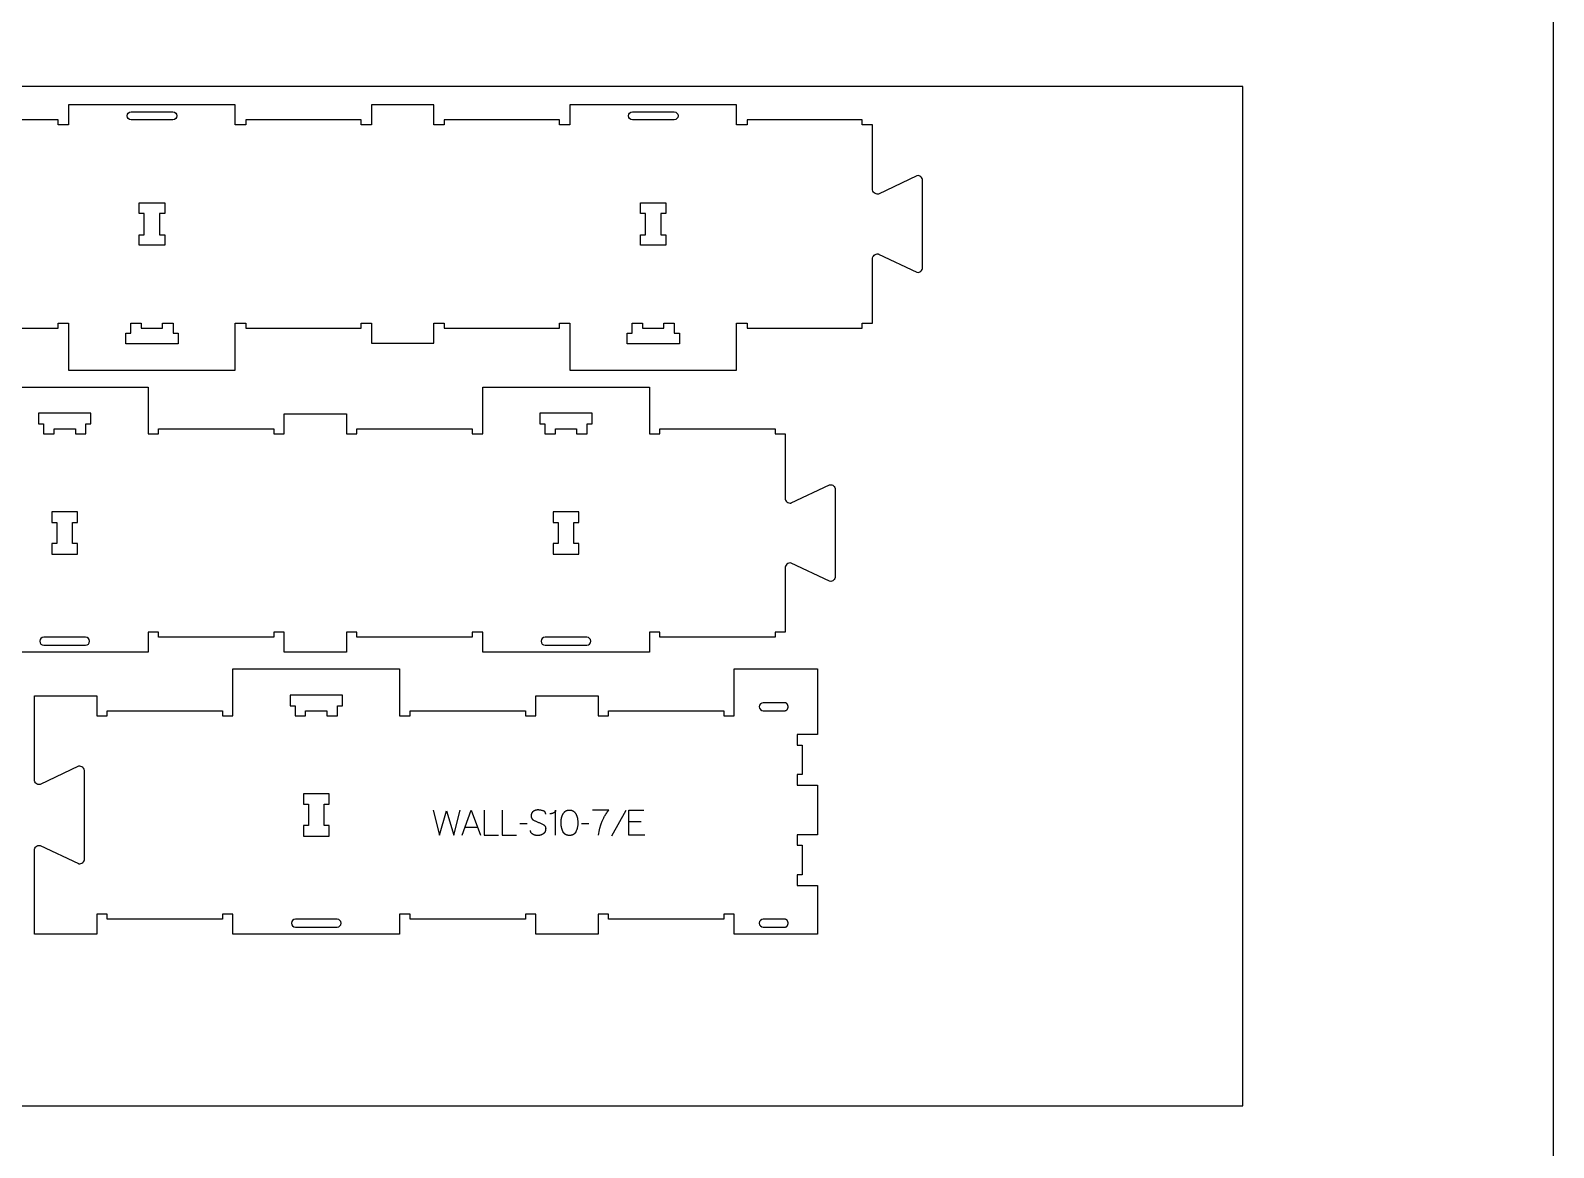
# Model space of a CAD drawing. Extents: x -1151 to 2032, y -10461 to -4867.
# Drawn here: x 209 to 2032, y -8161 to -6824 of the extents above; entities that cross this region are included whole.
import ezdxf

# ---------------------------------------------------------------- set-up
doc = ezdxf.new("R2010")
doc.units = 0
for name, color, linetype in [('0_SHEET_SPRUCEPLY_2440X122', 1, 'CONTINUOUS'), ('1_ANYTOOL_1MMDEEP_LABELS_S', 2, 'CONTINUOUS'), ('3_ANYTOOL_CUTTHROUGH_INSID', 4, 'CONTINUOUS'), ('4_ANYTOOL_CUTTHROUGH_OUTSI', 5, 'CONTINUOUS'), ('DONOTCUT', 18, 'CONTINUOUS')]:
    doc.layers.add(name, color=color, linetype=linetype)

msp = doc.modelspace()

# ---------------------------------------------------------------- linework, layer by layer
at = {"layer": '0_SHEET_SPRUCEPLY_2440X122'}
msp.add_lwpolyline([(-779.5, -6891.2), (-779.5, -8111.2), (1660.5, -8111.2), (1660.5, -6891.2)], close=True, dxfattribs=at)
at = {"layer": '1_ANYTOOL_1MMDEEP_LABELS_S'}
for points in [[(691.2, -7757.4), (698.9, -7787.4), (707.4, -7758.3), (715.9, -7787.4), (723.4, -7757.4)], [(725.9, -7787.4), (736.8, -7757.4), (747.9, -7787.4)], [(752.2, -7757.4), (752.2, -7787.4), (769.3, -7787.4)], [(774, -7757.4), (774, -7787.4), (791.1, -7787.4)], [(826, -7762), (826, -7761.8), (826, -7761.7), (826, -7761.7), (826, -7761.6), (825.9, -7761.5), (825.9, -7761.4), (825.9, -7761.3), (825.9, -7761.2), (825.9, -7761.1), (825.9, -7761), (825.9, -7761), (825.8, -7760.9), (825.8, -7760.8), (825.8, -7760.7), (825.8, -7760.6), (825.7, -7760.6), (825.7, -7760.5), (825.7, -7760.4), (825.7, -7760.3), (825.6, -7760.3), (825.6, -7760.2), (825.5, -7760.1), (825.5, -7760), (825.5, -7760), (825.4, -7759.9), (825.4, -7759.8), (825.3, -7759.8), (825.3, -7759.7), (825.3, -7759.6), (825.2, -7759.6), (825.2, -7759.5), (825.1, -7759.4), (825, -7759.4), (825, -7759.3), (824.9, -7759.3), (824.9, -7759.2), (824.8, -7759.2), (824.8, -7759.1), (824.7, -7759), (824.6, -7759), (824.6, -7758.9), (824.5, -7758.9), (824.4, -7758.8), (824.4, -7758.8), (824.3, -7758.7), (824.2, -7758.7), (824.1, -7758.6), (824.1, -7758.6), (824, -7758.6), (823.9, -7758.5), (823.8, -7758.5), (823.6, -7758.4), (823.5, -7758.3), (823.3, -7758.2), (823.1, -7758.2), (822.9, -7758.1), (822.7, -7758), (821.9, -7757.8), (821.1, -7757.6), (820.3, -7757.5), (819.5, -7757.3), (819.1, -7757.3), (818.8, -7757.2), (818.4, -7757.2), (818, -7757.2), (817.7, -7757.1), (817.3, -7757.1), (816.9, -7757.1), (816.6, -7757.1), (816.4, -7757.1), (816.2, -7757.1), (816, -7757.1), (815.8, -7757.1), (815.6, -7757.1), (815.4, -7757.2), (815.2, -7757.2), (815.1, -7757.2), (814.9, -7757.2), (814.7, -7757.3), (814.5, -7757.3), (814.3, -7757.4), (814.2, -7757.4), (814, -7757.4), (813.8, -7757.5), (813.6, -7757.6), (813.4, -7757.6), (813.3, -7757.7), (813.1, -7757.7), (812.9, -7757.8), (812.8, -7757.9), (812.6, -7758), (812.4, -7758), (812.3, -7758.1), (812.1, -7758.2), (811.9, -7758.3), (811.8, -7758.4), (811.6, -7758.5), (811.4, -7758.6), (811.3, -7758.7), (811.1, -7758.8), (811, -7758.9), (810.8, -7759), (810.7, -7759.2), (810.5, -7759.3), (810.4, -7759.4), (810.3, -7759.5), (810.1, -7759.7), (810, -7759.8), (809.9, -7759.9), (809.8, -7760.1), (809.7, -7760.2), (809.6, -7760.4), (809.5, -7760.5), (809.4, -7760.7), (809.3, -7760.8), (809.2, -7761), (809.1, -7761.1), (809, -7761.3), (809, -7761.5), (808.9, -7761.6), (808.8, -7761.8), (808.8, -7762), (808.7, -7762.2), (808.7, -7762.3), (808.6, -7762.5), (808.6, -7762.7), (808.6, -7762.9), (808.5, -7763.1), (808.5, -7763.3), (808.5, -7763.5), (808.5, -7763.7), (808.5, -7763.9), (808.5, -7764.1), (808.5, -7764.3), (808.5, -7764.6), (808.5, -7764.8), (808.5, -7765), (808.6, -7765.2), (808.6, -7765.4), (808.6, -7765.6), (808.7, -7765.7), (808.7, -7765.9), (808.8, -7766.1), (808.8, -7766.3), (808.9, -7766.5), (808.9, -7766.5), (809, -7766.6), (809, -7766.7), (809, -7766.8), (809.1, -7766.9), (809.1, -7767), (809.2, -7767), (809.2, -7767.1), (809.2, -7767.2), (809.3, -7767.3), (809.3, -7767.4), (809.4, -7767.4), (809.4, -7767.5), (809.5, -7767.6), (809.5, -7767.7), (809.6, -7767.7), (809.6, -7767.8), (809.7, -7767.9), (809.8, -7767.9), (809.8, -7768), (809.9, -7768.1), (809.9, -7768.1), (810, -7768.2), (810.1, -7768.3), (810.2, -7768.4), (810.4, -7768.5), (810.5, -7768.6), (810.7, -7768.8), (810.8, -7768.9), (811, -7769), (811.1, -7769.1), (811.3, -7769.2), (812, -7769.6), (812.8, -7770), (813.5, -7770.3), (814.3, -7770.7), (815.1, -7771), (815.8, -7771.4), (816.7, -7771.7), (817.5, -7772), (818.3, -7772.3), (819.1, -7772.6), (819.9, -7773), (820.7, -7773.3), (821.4, -7773.7), (822.1, -7774.1), (822.8, -7774.5), (823.5, -7774.9), (823.7, -7775), (823.9, -7775.1), (824, -7775.3), (824.1, -7775.3), (824.2, -7775.4), (824.2, -7775.4), (824.3, -7775.5), (824.4, -7775.6), (824.4, -7775.6), (824.5, -7775.7), (824.6, -7775.8), (824.6, -7775.8), (824.7, -7775.9), (824.8, -7776), (824.8, -7776), (824.9, -7776.1), (824.9, -7776.2), (825, -7776.3), (825, -7776.3), (825.1, -7776.4), (825.1, -7776.5), (825.2, -7776.6), (825.2, -7776.6), (825.3, -7776.7), (825.3, -7776.8), (825.4, -7776.9), (825.4, -7777), (825.4, -7777.1), (825.5, -7777.1), (825.5, -7777.2), (825.6, -7777.3), (825.6, -7777.4), (825.6, -7777.5), (825.6, -7777.6), (825.7, -7777.7), (825.7, -7777.8), (825.7, -7777.9), (825.8, -7778), (825.8, -7778.2), (825.9, -7778.4), (825.9, -7778.6), (825.9, -7778.8), (825.9, -7779), (826, -7779.3), (826, -7779.5), (826, -7779.7), (826, -7779.9), (825.9, -7780.1), (825.9, -7780.4), (825.9, -7780.6), (825.9, -7780.8), (825.9, -7781), (825.8, -7781.3), (825.8, -7781.5), (825.7, -7781.7), (825.7, -7781.9), (825.6, -7782.1), (825.6, -7782.3), (825.5, -7782.5), (825.4, -7782.7), (825.3, -7782.9), (825.3, -7783.1), (825.2, -7783.3), (825.1, -7783.4), (825, -7783.6), (824.9, -7783.8), (824.8, -7784), (824.7, -7784.1), (824.6, -7784.3), (824.4, -7784.4), (824.3, -7784.6), (824.2, -7784.7), (824, -7784.9), (823.9, -7785), (823.7, -7785.2), (823.6, -7785.3), (823.4, -7785.4), (823.3, -7785.6), (823.1, -7785.7), (822.9, -7785.8), (822.8, -7785.9), (822.4, -7786.1), (822, -7786.3), (821.7, -7786.5), (821.3, -7786.7), (820.9, -7786.9), (820.5, -7787), (820.4, -7787.1), (820.2, -7787.2), (820, -7787.2), (819.8, -7787.3), (819.6, -7787.4), (819.4, -7787.4), (819.2, -7787.5), (819, -7787.5), (818.8, -7787.5), (818.6, -7787.6), (818.4, -7787.6), (818.2, -7787.6), (818, -7787.7), (817.8, -7787.7), (817.4, -7787.7), (817, -7787.8), (816.6, -7787.8), (816.2, -7787.8), (815.7, -7787.8), (815.3, -7787.7), (814.9, -7787.7), (814.5, -7787.6), (814.2, -7787.6), (813.8, -7787.5), (813.4, -7787.4), (813, -7787.3), (812.6, -7787.2), (812.3, -7787.1), (811.9, -7786.9), (811.6, -7786.8), (811.2, -7786.6), (810.8, -7786.4), (810.5, -7786.2), (810.3, -7786.1), (810.2, -7786), (810, -7785.9), (809.9, -7785.8), (809.7, -7785.7), (809.6, -7785.6), (809.4, -7785.5), (809.3, -7785.4), (809.2, -7785.2), (809.1, -7785.1), (808.9, -7785), (808.8, -7784.8), (808.8, -7784.8), (808.7, -7784.7), (808.7, -7784.6), (808.6, -7784.6), (808.6, -7784.5), (808.5, -7784.4), (808.5, -7784.4), (808.4, -7784.3), (808.4, -7784.2), (808.4, -7784.1), (808.3, -7784.1), (808.3, -7784), (808.2, -7783.9), (808.2, -7783.8), (808.2, -7783.7), (808.1, -7783.7), (808.1, -7783.6), (808.1, -7783.5), (808.1, -7783.4), (808, -7783.3), (808, -7783.2), (807.9, -7783), (807.9, -7782.8), (807.9, -7782.7), (807.8, -7782.5), (807.8, -7782.3), (807.8, -7782.1), (807.8, -7781.9), (807.8, -7781.8), (807.8, -7781.6)], [(837.8, -7787.4), (837.8, -7757.4), (837.8, -7757.5), (837.8, -7757.7), (837.8, -7757.8), (837.7, -7758), (837.7, -7758.1), (837.7, -7758.3), (837.6, -7758.4), (837.6, -7758.5), (837.5, -7758.7), (837.5, -7758.8), (837.4, -7758.8), (837.4, -7758.9), (837.4, -7759), (837.3, -7759), (837.3, -7759.1), (837.3, -7759.1), (837.2, -7759.2), (837.2, -7759.3), (837.2, -7759.3), (837.1, -7759.4), (837.1, -7759.4), (837, -7759.5), (837, -7759.5), (837, -7759.6), (836.9, -7759.6), (836.9, -7759.7), (836.8, -7759.7), (836.8, -7759.8), (836.7, -7759.8), (836.7, -7759.9), (836.6, -7759.9), (836.6, -7760), (836.5, -7760.1), (836.4, -7760.1), (836.3, -7760.2), (836.1, -7760.3), (836, -7760.4), (835.9, -7760.5), (835.8, -7760.5), (835.6, -7760.6), (835.5, -7760.7), (835.4, -7760.7), (835.2, -7760.8), (834.9, -7760.9), (834.7, -7761), (834.4, -7761.1), (834.1, -7761.2), (833.8, -7761.3), (833.5, -7761.4), (833.3, -7761.5), (833, -7761.5), (832.7, -7761.6), (832.4, -7761.6), (832.2, -7761.7), (831.9, -7761.7), (831.6, -7761.7), (831.4, -7761.8), (831.1, -7761.8), (830.9, -7761.8)], [(889.1, -7787.4), (889.4, -7785.3), (889.8, -7783.1), (890.2, -7780.9), (890.6, -7778.8), (891.9, -7774.8), (892.3, -7773.7), (892.6, -7772.6), (893.1, -7771.6), (893.5, -7770.6), (895, -7767.4), (895.5, -7766.5), (896, -7765.5), (896.5, -7764.6), (897.1, -7763.6), (897.7, -7762.7), (898.3, -7761.7), (899, -7760.7), (899.7, -7759.8), (901.4, -7757.4), (881.9, -7757.4)], [(922, -7757.9), (904.8, -7788.7)], [(944.4, -7787.4), (925.4, -7787.4), (925.4, -7757.4), (943.3, -7757.4)], [(729.4, -7777.9), (744.3, -7777.9)], [(803.7, -7773.6), (794.9, -7773.6)], [(877.6, -7773.6), (868.8, -7773.6)], [(940.1, -7771.4), (925.4, -7771.4)]]:
    msp.add_lwpolyline(points, dxfattribs=at)
msp.add_lwpolyline([(854.3, -7757.2), (854.7, -7757.2), (855.1, -7757.2), (855.3, -7757.2), (855.4, -7757.2), (855.6, -7757.3), (855.8, -7757.3), (856, -7757.3), (856.1, -7757.3), (856.3, -7757.4), (856.4, -7757.4), (856.6, -7757.4), (856.8, -7757.5), (856.9, -7757.5), (857.1, -7757.6), (857.2, -7757.6), (857.4, -7757.7), (857.5, -7757.7), (857.7, -7757.8), (857.8, -7757.8), (858, -7757.9), (858.1, -7758), (858.3, -7758), (858.4, -7758.1), (858.5, -7758.2), (858.7, -7758.3), (858.8, -7758.3), (858.9, -7758.4), (859.1, -7758.5), (859.2, -7758.6), (859.3, -7758.7), (859.6, -7758.9), (859.8, -7759.1), (860, -7759.3), (860.3, -7759.5), (860.5, -7759.7), (860.7, -7760), (860.9, -7760.2), (861.1, -7760.4), (861.3, -7760.7), (861.5, -7760.9), (861.6, -7761.2), (861.8, -7761.4), (862, -7761.7), (862.1, -7762), (862.3, -7762.3), (862.4, -7762.6), (862.6, -7762.9), (862.7, -7763.2), (862.9, -7763.5), (863, -7763.8), (863.1, -7764.1), (863.2, -7764.4), (863.3, -7764.7), (863.4, -7765), (863.5, -7765.3), (863.6, -7765.6), (863.7, -7766), (863.8, -7766.3), (863.9, -7766.6), (863.9, -7767), (864.1, -7767.6), (864.2, -7768.3), (864.2, -7769), (864.3, -7769.7), (864.4, -7770.3), (864.4, -7771), (864.5, -7771.6), (864.5, -7772.2), (864.5, -7772.8), (864.5, -7773.4), (864.5, -7774.1), (864.4, -7774.7), (864.4, -7775.3), (864.3, -7775.9), (864.2, -7776.5), (864.1, -7777.1), (864, -7777.8), (863.8, -7778.4), (863.7, -7779), (863.5, -7779.6), (863.3, -7780.2), (863.1, -7780.9), (862.9, -7781.5), (862.6, -7782.1), (862.4, -7782.7), (862.2, -7783), (862.1, -7783.3), (861.9, -7783.6), (861.9, -7783.8), (861.8, -7783.9), (861.7, -7784), (861.6, -7784.2), (861.5, -7784.3), (861.5, -7784.4), (861.4, -7784.5), (861.3, -7784.7), (861.2, -7784.8), (861.1, -7784.9), (861, -7785), (860.9, -7785.1), (860.8, -7785.2), (860.7, -7785.3), (860.6, -7785.5), (860.5, -7785.6), (860.4, -7785.7), (860.3, -7785.8), (860.1, -7785.8), (860, -7785.9), (859.9, -7786), (859.8, -7786.1), (859.7, -7786.2), (859.6, -7786.3), (859.4, -7786.4), (859.3, -7786.5), (859.2, -7786.5), (859.1, -7786.6), (858.9, -7786.7), (858.8, -7786.7), (858.7, -7786.8), (858.5, -7786.9), (858.4, -7786.9), (858.2, -7787), (858.1, -7787.1), (858, -7787.1), (857.8, -7787.2), (857.7, -7787.2), (857.5, -7787.3), (857.4, -7787.3), (857.2, -7787.3), (857.1, -7787.4), (856.8, -7787.5), (856.4, -7787.5), (856.1, -7787.6), (855.8, -7787.6), (855.4, -7787.7), (855.1, -7787.7), (854.7, -7787.7), (854.3, -7787.7), (854, -7787.7), (853.6, -7787.7), (853.3, -7787.7), (852.9, -7787.6), (852.6, -7787.6), (852.3, -7787.5), (852, -7787.5), (851.8, -7787.4), (851.6, -7787.4), (851.5, -7787.3), (851.3, -7787.3), (851.2, -7787.3), (851, -7787.2), (850.9, -7787.2), (850.8, -7787.1), (850.6, -7787), (850.5, -7787), (850.3, -7786.9), (850.2, -7786.9), (850.1, -7786.8), (849.9, -7786.7), (849.8, -7786.7), (849.7, -7786.6), (849.5, -7786.5), (849.4, -7786.4), (849.3, -7786.4), (849.2, -7786.3), (849.1, -7786.2), (848.9, -7786.1), (848.8, -7786), (848.7, -7785.9), (848.6, -7785.8), (848.5, -7785.7), (848.4, -7785.6), (848.3, -7785.5), (848.2, -7785.4), (848.1, -7785.3), (848, -7785.2), (847.9, -7785.1), (847.8, -7785), (847.7, -7784.9), (847.6, -7784.8), (847.5, -7784.6), (847.4, -7784.5), (847.3, -7784.4), (847.2, -7784.3), (847.1, -7784.1), (847, -7784), (847, -7783.9), (846.9, -7783.7), (846.8, -7783.6), (846.7, -7783.3), (846.5, -7783), (846.4, -7782.7), (846.1, -7782.1), (845.9, -7781.4), (845.7, -7780.8), (845.5, -7780.2), (845.3, -7779.6), (845.1, -7778.9), (844.9, -7778.3), (844.8, -7777.7), (844.7, -7777.1), (844.6, -7776.5), (844.5, -7775.8), (844.4, -7775.2), (844.3, -7774.6), (844.3, -7774), (844.3, -7773.4), (844.3, -7772.8), (844.3, -7772.2), (844.3, -7771.5), (844.3, -7770.9), (844.4, -7770.3), (844.4, -7769.6), (844.5, -7768.9), (844.6, -7768.3), (844.7, -7767.6), (844.8, -7767.3), (844.8, -7766.9), (844.9, -7766.6), (845, -7766.3), (845.1, -7765.9), (845.2, -7765.6), (845.3, -7765.3), (845.3, -7765), (845.5, -7764.6), (845.6, -7764.3), (845.7, -7764), (845.8, -7763.7), (845.9, -7763.4), (846.1, -7763.1), (846.2, -7762.8), (846.3, -7762.5), (846.5, -7762.3), (846.6, -7762), (846.8, -7761.7), (847, -7761.4), (847.1, -7761.2), (847.3, -7760.9), (847.5, -7760.7), (847.7, -7760.4), (847.9, -7760.2), (848.1, -7760), (848.3, -7759.7), (848.5, -7759.5), (848.7, -7759.3), (849, -7759.1), (849.2, -7758.9), (849.4, -7758.7), (849.6, -7758.6), (849.7, -7758.5), (849.8, -7758.4), (849.9, -7758.3), (850.1, -7758.3), (850.2, -7758.2), (850.3, -7758.1), (850.5, -7758), (850.6, -7758), (850.8, -7757.9), (850.9, -7757.8), (851, -7757.8), (851.2, -7757.7), (851.3, -7757.7), (851.5, -7757.6), (851.6, -7757.6), (851.8, -7757.5), (851.9, -7757.5), (852.1, -7757.4), (852.3, -7757.4), (852.4, -7757.4), (852.6, -7757.3), (852.8, -7757.3), (852.9, -7757.3), (853.1, -7757.3), (853.3, -7757.2), (853.4, -7757.2), (853.6, -7757.2), (854, -7757.2)], close=True, dxfattribs=at)
at = {"layer": '3_ANYTOOL_CUTTHROUGH_INSID', "color": 4}
for points in [[(329.7, -6921.6), (379.7, -6921.6, -1), (379.7, -6931.1), (329.7, -6931.1, -1)], [(929.7, -6921.6), (979.7, -6921.6, -1), (979.7, -6931.1), (929.7, -6931.1, -1)], [(225.2, -7559.9), (275.2, -7559.9, 1), (275.2, -7550.4), (225.2, -7550.4, 1)], [(825.2, -7559.9), (875.2, -7559.9, 1), (875.2, -7550.4), (825.2, -7550.4, 1)], [(1086.3, -7628.9, 1), (1086.3, -7638.4), (1112.1, -7638.4), (1112.2, -7638.4), (1112.3, -7638.4), (1112.4, -7638.4), (1112.5, -7638.4), (1112.5, -7638.4), (1112.6, -7638.4), (1112.7, -7638.4), (1112.8, -7638.3), (1112.9, -7638.3), (1113, -7638.3), (1113.1, -7638.3), (1113.2, -7638.2), (1113.3, -7638.2), (1113.4, -7638.2), (1113.5, -7638.1), (1113.6, -7638.1), (1113.7, -7638), (1113.8, -7638), (1113.9, -7637.9), (1114, -7637.9), (1114.1, -7637.8), (1114.2, -7637.7), (1114.3, -7637.7), (1114.3, -7637.6), (1114.4, -7637.5), (1114.5, -7637.5), (1114.6, -7637.4), (1114.7, -7637.3), (1114.7, -7637.2), (1114.8, -7637.2), (1114.9, -7637.1), (1115, -7637), (1115, -7636.9), (1115.1, -7636.8), (1115.2, -7636.7), (1115.2, -7636.6), (1115.3, -7636.5), (1115.4, -7636.4), (1115.4, -7636.3), (1115.5, -7636.2), (1115.5, -7636.1), (1115.6, -7636), (1115.6, -7635.9), (1115.7, -7635.8), (1115.7, -7635.7), (1115.7, -7635.6), (1115.8, -7635.5), (1115.8, -7635.4), (1115.8, -7635.3), (1115.9, -7635.2), (1115.9, -7635.1), (1115.9, -7635), (1116, -7634.9), (1116, -7634.7), (1116, -7634.6), (1116, -7634.5), (1116, -7634.4), (1116, -7634.3), (1116, -7634.2), (1116.1, -7634.1), (1116.1, -7634), (1116.1, -7633.9), (1116.1, -7633.8), (1116.1, -7633.7), (1116.1, -7633.6), (1116.1, -7633.5), (1116.1, -7633.4), (1116.1, -7633.2), (1116, -7633.1), (1116, -7633), (1116, -7632.9), (1116, -7632.8), (1116, -7632.7), (1116, -7632.6), (1116, -7632.5), (1115.9, -7632.4), (1115.9, -7632.3), (1115.9, -7632.2), (1115.8, -7632.1), (1115.8, -7632), (1115.8, -7631.8), (1115.7, -7631.7), (1115.7, -7631.6), (1115.7, -7631.5), (1115.6, -7631.4), (1115.6, -7631.3), (1115.5, -7631.2), (1115.5, -7631.1), (1115.4, -7631), (1115.4, -7630.9), (1115.3, -7630.8), (1115.2, -7630.7), (1115.2, -7630.6), (1115.1, -7630.5), (1115, -7630.4), (1115, -7630.4), (1114.9, -7630.3), (1114.8, -7630.2), (1114.7, -7630.1), (1114.7, -7630), (1114.6, -7630), (1114.5, -7629.9), (1114.4, -7629.8), (1114.3, -7629.7), (1114.3, -7629.7), (1114.2, -7629.6), (1114.1, -7629.5), (1114, -7629.5), (1113.9, -7629.4), (1113.8, -7629.4), (1113.7, -7629.3), (1113.6, -7629.3), (1113.5, -7629.2), (1113.4, -7629.2), (1113.3, -7629.2), (1113.2, -7629.1), (1113.1, -7629.1), (1113, -7629.1), (1112.9, -7629), (1112.8, -7629), (1112.7, -7629), (1112.6, -7629), (1112.5, -7629), (1112.5, -7628.9), (1112.4, -7628.9), (1112.3, -7628.9), (1112.2, -7628.9), (1112.1, -7628.9)], [(526.3, -7897.4), (576.3, -7897.4, 1), (576.3, -7887.9), (526.3, -7887.9, 1)], [(1086.3, -7897.4), (1112.1, -7897.4), (1112.2, -7897.4), (1112.3, -7897.4), (1112.4, -7897.4), (1112.5, -7897.4), (1112.5, -7897.4), (1112.6, -7897.4), (1112.7, -7897.4), (1112.8, -7897.3), (1112.9, -7897.3), (1113, -7897.3), (1113.1, -7897.3), (1113.2, -7897.2), (1113.3, -7897.2), (1113.4, -7897.2), (1113.5, -7897.1), (1113.6, -7897.1), (1113.7, -7897), (1113.8, -7897), (1113.9, -7896.9), (1114, -7896.9), (1114.1, -7896.8), (1114.2, -7896.7), (1114.3, -7896.7), (1114.3, -7896.6), (1114.4, -7896.5), (1114.5, -7896.5), (1114.6, -7896.4), (1114.7, -7896.3), (1114.7, -7896.2), (1114.8, -7896.2), (1114.9, -7896.1), (1115, -7896), (1115, -7895.9), (1115.1, -7895.8), (1115.2, -7895.7), (1115.2, -7895.6), (1115.3, -7895.5), (1115.4, -7895.4), (1115.4, -7895.3), (1115.5, -7895.2), (1115.5, -7895.1), (1115.6, -7895), (1115.6, -7894.9), (1115.7, -7894.8), (1115.7, -7894.7), (1115.7, -7894.6), (1115.8, -7894.5), (1115.8, -7894.4), (1115.8, -7894.3), (1115.9, -7894.2), (1115.9, -7894.1), (1115.9, -7894), (1116, -7893.9), (1116, -7893.7), (1116, -7893.6), (1116, -7893.5), (1116, -7893.4), (1116, -7893.3), (1116, -7893.2), (1116.1, -7893.1), (1116.1, -7893), (1116.1, -7892.9), (1116.1, -7892.8), (1116.1, -7892.7), (1116.1, -7892.6), (1116.1, -7892.5), (1116.1, -7892.4), (1116.1, -7892.2), (1116, -7892.1), (1116, -7892), (1116, -7891.9), (1116, -7891.8), (1116, -7891.7), (1116, -7891.6), (1116, -7891.5), (1115.9, -7891.4), (1115.9, -7891.3), (1115.9, -7891.2), (1115.8, -7891.1), (1115.8, -7891), (1115.8, -7890.8), (1115.7, -7890.7), (1115.7, -7890.6), (1115.7, -7890.5), (1115.6, -7890.4), (1115.6, -7890.3), (1115.5, -7890.2), (1115.5, -7890.1), (1115.4, -7890), (1115.4, -7889.9), (1115.3, -7889.8), (1115.2, -7889.7), (1115.2, -7889.6), (1115.1, -7889.5), (1115, -7889.4), (1115, -7889.4), (1114.9, -7889.3), (1114.8, -7889.2), (1114.7, -7889.1), (1114.7, -7889), (1114.6, -7889), (1114.5, -7888.9), (1114.4, -7888.8), (1114.3, -7888.7), (1114.3, -7888.7), (1114.2, -7888.6), (1114.1, -7888.5), (1114, -7888.5), (1113.9, -7888.4), (1113.8, -7888.4), (1113.7, -7888.3), (1113.6, -7888.3), (1113.5, -7888.2), (1113.4, -7888.2), (1113.3, -7888.2), (1113.2, -7888.1), (1113.1, -7888.1), (1113, -7888.1), (1112.9, -7888), (1112.8, -7888), (1112.7, -7888), (1112.6, -7888), (1112.5, -7888), (1112.5, -7887.9), (1112.4, -7887.9), (1112.3, -7887.9), (1112.2, -7887.9), (1112.1, -7887.9), (1086.3, -7887.9, 1)]]:
    msp.add_lwpolyline(points, format="xyb", close=True, dxfattribs=at)
for points in [[(345.4, -7068.6), (345.4, -7043.1), (339.4, -7043.1), (339.4, -7030.6), (369.9, -7030.6), (369.9, -7043.1), (363.9, -7043.1), (363.9, -7068.6), (369.9, -7068.6), (369.9, -7081.1), (339.4, -7081.1), (339.4, -7068.6)], [(945.4, -7068.6), (945.4, -7043.1), (939.4, -7043.1), (939.4, -7030.6), (969.9, -7030.6), (969.9, -7043.1), (963.9, -7043.1), (963.9, -7068.6), (969.9, -7068.6), (969.9, -7081.1), (939.4, -7081.1), (939.4, -7068.6)], [(367.4, -7180.6), (367.4, -7174.6), (379.9, -7174.6), (379.9, -7186.6), (385.9, -7186.6), (385.9, -7199.1), (323.4, -7199.1), (323.4, -7186.6), (329.4, -7186.6), (329.4, -7174.6), (341.9, -7174.6), (341.9, -7180.6)], [(967.4, -7180.6), (967.4, -7174.6), (979.9, -7174.6), (979.9, -7186.6), (985.9, -7186.6), (985.9, -7199.1), (923.4, -7199.1), (923.4, -7186.6), (929.4, -7186.6), (929.4, -7174.6), (941.9, -7174.6), (941.9, -7180.6)], [(263, -7300.9), (263, -7306.9), (275.5, -7306.9), (275.5, -7294.9), (281.5, -7294.9), (281.5, -7282.4), (219, -7282.4), (219, -7294.9), (225, -7294.9), (225, -7306.9), (237.5, -7306.9), (237.5, -7300.9)], [(863, -7300.9), (863, -7306.9), (875.5, -7306.9), (875.5, -7294.9), (881.5, -7294.9), (881.5, -7282.4), (819, -7282.4), (819, -7294.9), (825, -7294.9), (825, -7306.9), (837.5, -7306.9), (837.5, -7300.9)], [(241, -7412.9), (241, -7438.4), (235, -7438.4), (235, -7450.9), (265.5, -7450.9), (265.5, -7438.4), (259.5, -7438.4), (259.5, -7412.9), (265.5, -7412.9), (265.5, -7400.4), (235, -7400.4), (235, -7412.9)], [(841, -7412.9), (841, -7438.4), (835, -7438.4), (835, -7450.9), (865.5, -7450.9), (865.5, -7438.4), (859.5, -7438.4), (859.5, -7412.9), (865.5, -7412.9), (865.5, -7400.4), (835, -7400.4), (835, -7412.9)], [(564.1, -7638.4), (564.1, -7644.4), (576.6, -7644.4), (576.6, -7632.4), (582.6, -7632.4), (582.6, -7619.9), (520.1, -7619.9), (520.1, -7632.4), (526.1, -7632.4), (526.1, -7644.4), (538.6, -7644.4), (538.6, -7638.4)], [(542.1, -7750.4), (542.1, -7775.9), (536.1, -7775.9), (536.1, -7788.4), (566.6, -7788.4), (566.6, -7775.9), (560.6, -7775.9), (560.6, -7750.4), (566.6, -7750.4), (566.6, -7737.9), (536.1, -7737.9), (536.1, -7750.4)]]:
    msp.add_lwpolyline(points, close=True, dxfattribs=at)
at = {"layer": '4_ANYTOOL_CUTTHROUGH_OUTSI', "color": 5}
for points in [[(104.4, -7180.6), (242.4, -7180.6), (242.4, -7174.6), (254.9, -7174.6), (254.9, -7230.6), (454.4, -7230.6), (454.4, -7174.6), (466.9, -7174.6), (466.9, -7180.6), (604.9, -7180.6), (604.9, -7174.6), (617.4, -7174.6), (617.4, -7198.6), (691.9, -7198.6), (691.9, -7174.6), (704.4, -7174.6), (704.4, -7180.6), (842.4, -7180.6), (842.4, -7174.6), (854.9, -7174.6), (854.9, -7230.6), (1054.4, -7230.6), (1054.4, -7174.6), (1066.9, -7174.6), (1066.9, -7180.6), (1204.9, -7180.6), (1204.9, -7174.6), (1216.9, -7174.6), (1216.9, -7097.9), (1216.9, -7097.9, -0.463455), (1224.2, -7091.7), (1224.3, -7091.7), (1224.3, -7091.8), (1270.3, -7113.6), (1270.3, -7113.6, 0.461625), (1276.9, -7107.9), (1276.9, -7003.7, 0.461625), (1270.3, -6998), (1224.3, -7019.9), (1224.2, -7019.9), (1224.2, -7019.9, -0.463455), (1216.9, -7013.7), (1216.9, -6937.1), (1204.9, -6937.1), (1204.9, -6931.1), (1066.9, -6931.1), (1066.9, -6937.1), (1054.4, -6937.1), (1054.4, -6913.1), (854.9, -6913.1), (854.9, -6937.1), (842.4, -6937.1), (842.4, -6931.1), (704.4, -6931.1), (704.4, -6937.1), (691.9, -6937.1), (691.9, -6913.1), (617.4, -6913.1), (617.4, -6937.1), (604.9, -6937.1), (604.9, -6931.1), (466.9, -6931.1), (466.9, -6937.1), (454.4, -6937.1), (454.4, -6913.1), (254.9, -6913.1), (254.9, -6937.1), (242.4, -6937.1), (242.4, -6931.1), (104.4, -6931.1)], [(150.5, -7250.9), (350, -7250.9), (350, -7306.9), (362.5, -7306.9), (362.5, -7300.9), (500.5, -7300.9), (500.5, -7306.9), (513, -7306.9), (513, -7282.9), (587.5, -7282.9), (587.5, -7306.9), (600, -7306.9), (600, -7300.9), (738, -7300.9), (738, -7306.9), (750.5, -7306.9), (750.5, -7250.9), (950, -7250.9), (950, -7306.9), (962.5, -7306.9), (962.5, -7300.9), (1100.5, -7300.9), (1100.5, -7306.9), (1112.5, -7306.9), (1112.5, -7383.6), (1112.5, -7383.6, 0.463455), (1119.8, -7389.8), (1119.8, -7389.7), (1119.8, -7389.7), (1165.8, -7367.9), (1165.8, -7367.9, -0.461625), (1172.5, -7373.6), (1172.5, -7477.8, -0.461625), (1165.8, -7483.5), (1119.8, -7461.6), (1119.8, -7461.6), (1119.8, -7461.6, 0.463455), (1112.5, -7467.8), (1112.5, -7544.4), (1100.5, -7544.4), (1100.5, -7550.4), (962.5, -7550.4), (962.5, -7544.4), (950, -7544.4), (950, -7568.4), (750.5, -7568.4), (750.5, -7544.4), (738, -7544.4), (738, -7550.4), (600, -7550.4), (600, -7544.4), (587.5, -7544.4), (587.5, -7568.4), (513, -7568.4), (513, -7544.4), (500.5, -7544.4), (500.5, -7550.4), (362.5, -7550.4), (362.5, -7544.4), (350, -7544.4), (350, -7568.4), (150.5, -7568.4)]]:
    msp.add_lwpolyline(points, format="xyb", dxfattribs=at)
msp.add_lwpolyline([(1151.1, -7847.4), (1151.1, -7905.9), (1051.6, -7905.9), (1051.6, -7881.9), (1039.1, -7881.9), (1039.1, -7887.9), (901.1, -7887.9), (901.1, -7881.9), (888.6, -7881.9), (888.6, -7905.9), (814.1, -7905.9), (814.1, -7881.9), (801.6, -7881.9), (801.6, -7887.9), (663.6, -7887.9), (663.6, -7881.9), (651.1, -7881.9), (651.1, -7905.9), (451.6, -7905.9), (451.6, -7881.9), (439.1, -7881.9), (439.1, -7887.9), (301.1, -7887.9), (301.1, -7881.9), (288.6, -7881.9), (288.6, -7905.9), (214.1, -7905.9), (214.1, -7805.3), (214.1, -7805.3, -0.461625), (220.7, -7799.6), (266.8, -7821.4), (266.8, -7821.5), (266.8, -7821.5, 0.220464), (271.9, -7820.1, 0.220464), (274.1, -7815.3), (274.1, -7711.1, 0.220464), (271.9, -7706.3, 0.220464), (266.8, -7704.9), (266.8, -7704.9), (220.7, -7726.8), (220.7, -7726.8, -0.218884), (216.1, -7725.5, -0.220464), (214.1, -7721.1), (214.1, -7644.2), (214.1, -7620.4), (288.6, -7620.4), (288.6, -7644.4), (301.1, -7644.4), (301.1, -7638.4), (439.1, -7638.4), (439.1, -7644.4), (451.6, -7644.4), (451.6, -7588.4), (651.1, -7588.4), (651.1, -7644.4), (663.6, -7644.4), (663.6, -7638.4), (801.6, -7638.4), (801.6, -7644.4), (814.1, -7644.4), (814.1, -7620.4), (888.6, -7620.4), (888.6, -7644.4), (901.1, -7644.4), (901.1, -7638.4), (1039.1, -7638.4), (1039.1, -7644.4), (1051.6, -7644.4), (1051.6, -7588.4), (1151.1, -7588.4), (1151.1, -7608.2), (1151.1, -7620.2), (1151.1, -7666.9), (1127.1, -7666.9), (1127.1, -7679.4), (1133.1, -7679.4), (1133.1, -7714.9), (1127.1, -7714.9), (1127.1, -7727.4), (1151.1, -7727.4), (1151.1, -7786.9), (1127.1, -7786.9), (1127.1, -7799.4), (1133.1, -7799.4), (1133.1, -7834.9), (1127.1, -7834.9), (1127.1, -7847.4), (1151.1, -7847.4)], format="xyb", close=True, dxfattribs=at)
at = {"layer": 'DONOTCUT'}
msp.add_lwpolyline([(-1151.2, -10460.6), (2032.2, -10460.6), (2032.2, -4867.2), (-1151.2, -4867.2)], close=True, dxfattribs=at)

doc.saveas('drawing.dxf')
